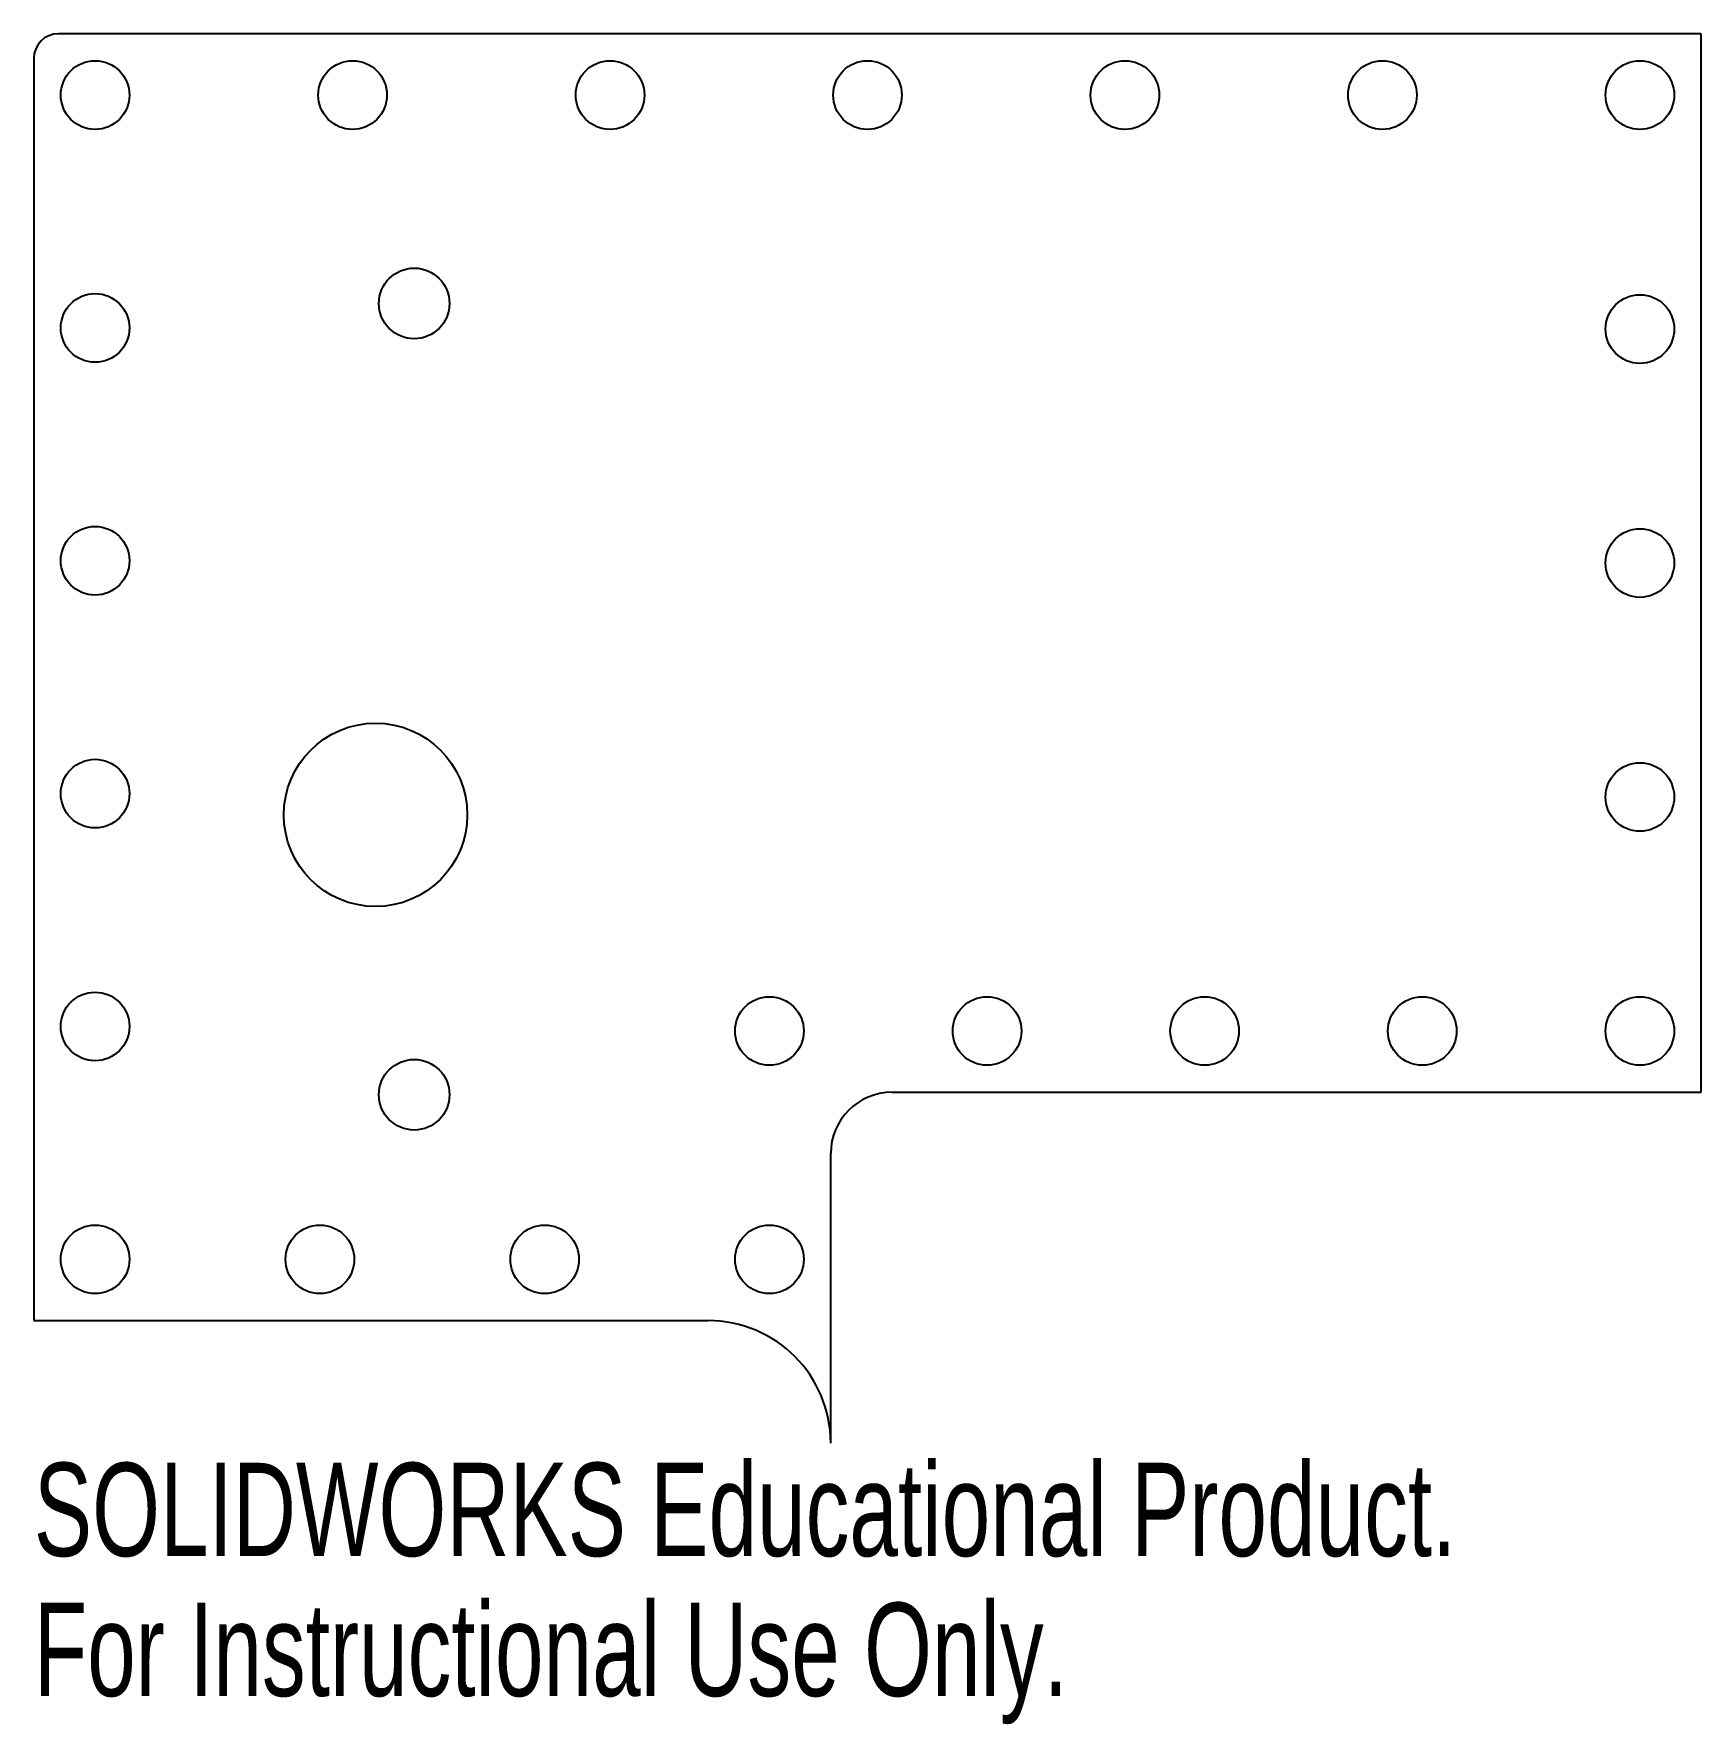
# Model space of a CAD drawing. Header units: inches. Extents: x -1.73 to 1.68, y -3.45 to 0.
import ezdxf

# ---------------------------------------------------------------- set-up
doc = ezdxf.new("R2010")
doc.units = ezdxf.units.IN
doc.header["$MEASUREMENT"] = 0
doc.styles.add('SLDTEXTSTYLE0', font='TXT', dxfattribs={"width": 0.7})

msp = doc.modelspace()

# ---------------------------------------------------------------- linework, layer by layer
at = {"color": 7, "linetype": 'Continuous', "lineweight": 25}
for p, q in [((1.675, 0), (-1.675, 0)), ((1.675, -2.1592), (1.675, 0)), ((-1.725, -0.05), (-1.725, -2.625)), ((0.025, -2.1592), (1.675, -2.1592)), ((-0.1, -2.875), (-0.1, -2.2842)), ((-1.725, -2.625), (-0.35, -2.625))]:
    msp.add_line(p, q, dxfattribs=at)
for centre, radius in [((-1.6, -0.125), 0.07), ((-1.075, -0.125), 0.07), ((-0.55, -0.125), 0.07), ((-0.025, -0.125), 0.07), ((0.5, -0.125), 0.07), ((1.025, -0.125), 0.07), ((1.55, -0.125), 0.07), ((-0.9494, -0.55), 0.072), ((-1.6, -0.6), 0.07), ((1.55, -0.6023), 0.07), ((-1.6, -1.075), 0.07), ((1.55, -1.0796), 0.07), ((-1.0282, -1.5933), 0.187), ((-1.6, -1.55), 0.07), ((1.55, -1.5569), 0.07), ((-1.6, -2.025), 0.07), ((-0.225, -2.0342), 0.07), ((0.2188, -2.0342), 0.07), ((0.6625, -2.0342), 0.07), ((1.1062, -2.0342), 0.07), ((1.55, -2.0342), 0.07), ((-0.9494, -2.1642), 0.072), ((-1.6, -2.5), 0.07), ((-1.1417, -2.5), 0.07), ((-0.6833, -2.5), 0.07), ((-0.225, -2.5), 0.07)]:
    msp.add_circle(centre, radius, dxfattribs=at)
for centre, radius, start, end in [((-1.675, -0.05), 0.05, 90, 180), ((0.025, -2.2842), 0.125, 90, 180), ((-0.35, -2.875), 0.25, 0, 90)]:
    msp.add_arc(centre, radius, start, end, dxfattribs=at)

# ---------------------------------------------------------------- texts
at = {"color": 7, "linetype": 'Continuous', "char_height": 0.1903, "attachment_point": 1, "style": 'SLDTEXTSTYLE0'}
for s, insert in [('SOLIDWORKS Educational Product.', (-1.725, -2.9151)), ('For Instructional Use Only.', (-1.725, -3.2006))]:
    msp.add_mtext(s, dxfattribs=dict(at, insert=insert))

doc.saveas('drawing.dxf')
